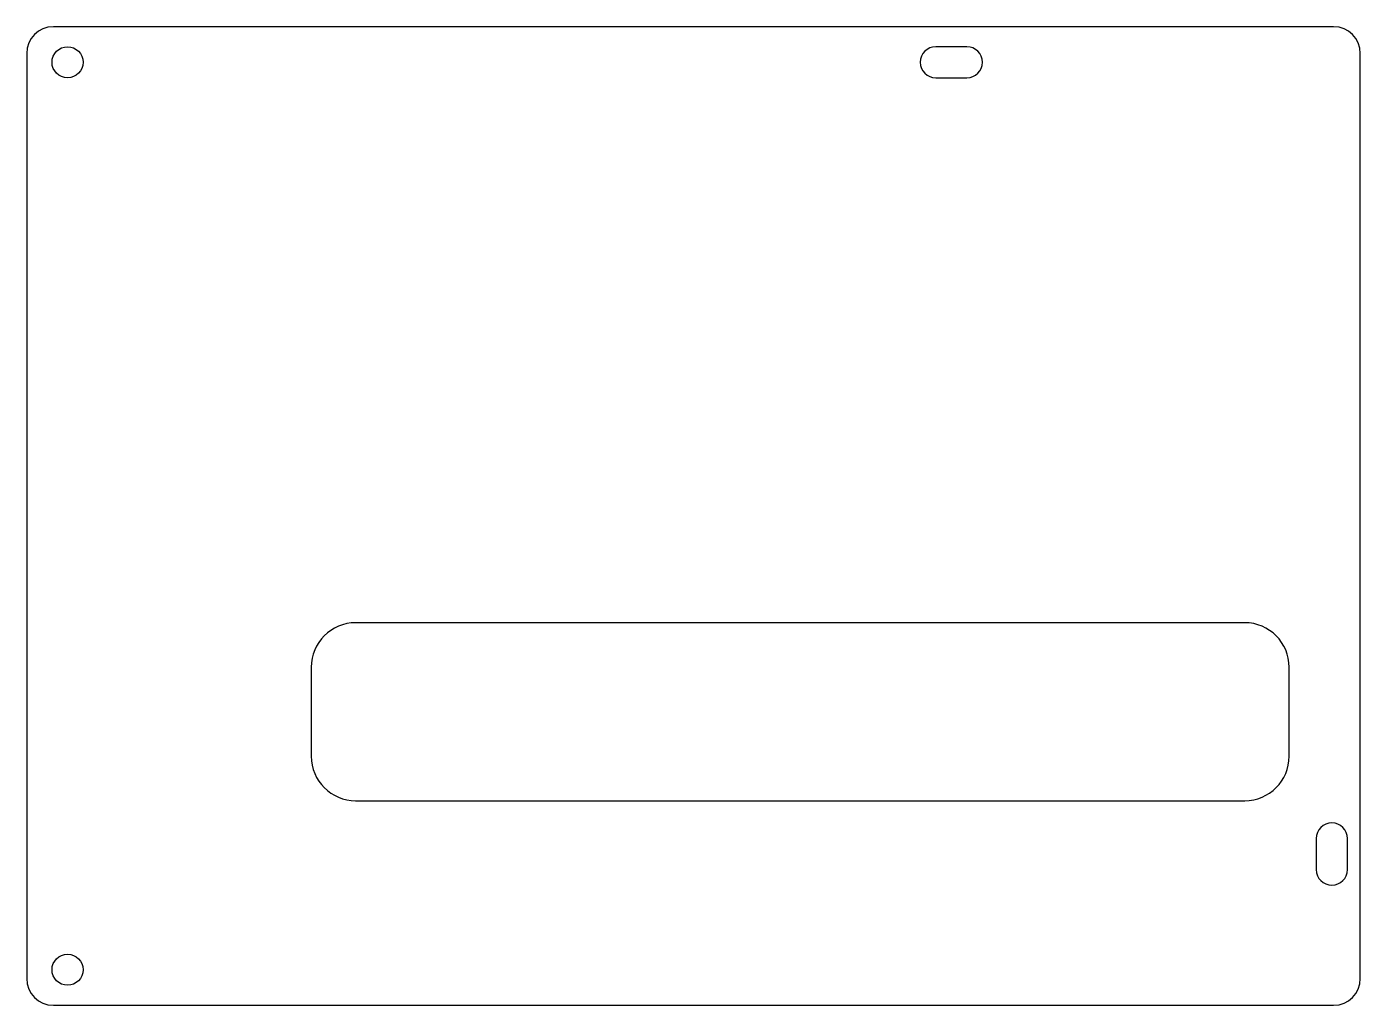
# Model space of a CAD drawing. Header units: millimetres. Extents: x 0 to 150, y 0 to 110.
import ezdxf

# ---------------------------------------------------------------- set-up
doc = ezdxf.new("R2010")
doc.units = ezdxf.units.MM

msp = doc.modelspace()

# ---------------------------------------------------------------- linework, layer by layer
at = {"color": 7, "linetype": 'Continuous', "lineweight": 25}
for p, q in [((147, 110), (3, 110)), ((0, 107), (0, 3)), ((105.75, 107.75), (102.25, 107.75)), ((150, 3), (150, 107)), ((102.25, 104.25), (105.75, 104.25)), ((137, 43), (37, 43)), ((32, 38), (32, 28)), ((142, 28), (142, 38)), ((37, 23), (137, 23)), ((145.05, 18.75), (145.05, 15.25)), ((148.55, 15.25), (148.55, 18.75)), ((3, 0), (147, 0))]:
    msp.add_line(p, q, dxfattribs=at)
for centre in [(4.6, 106), (4.6, 4)]:
    msp.add_circle(centre, 1.75, dxfattribs=at)
for centre, radius, start, end in [((3, 107), 3, 90, 180), ((147, 107), 3, 0, 90), ((102.25, 106), 1.75, 90, 270), ((105.75, 106), 1.75, 270, 90), ((37, 38), 5, 90, 180), ((137, 38), 5, 0, 90), ((37, 28), 5, 180, 270), ((137, 28), 5, 270, 0), ((146.8, 18.75), 1.75, 0, 180), ((146.8, 15.25), 1.75, 180, 0), ((3, 3), 3, 180, 270), ((147, 3), 3, 270, 0)]:
    msp.add_arc(centre, radius, start, end, dxfattribs=at)

doc.saveas('drawing.dxf')
